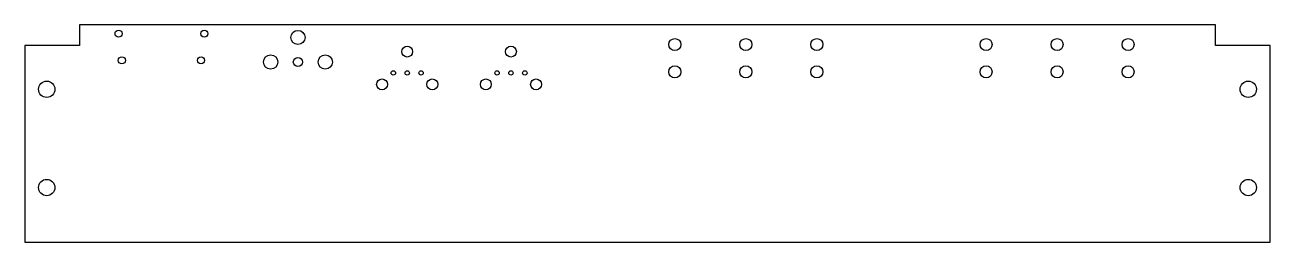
# Model space of a CAD drawing. Header units: millimetres. Extents: x -114 to 114, y -40 to 0.
import ezdxf

# ---------------------------------------------------------------- set-up
doc = ezdxf.new("R2010")
doc.units = ezdxf.units.MM
doc.layers.add('Edge.Cuts', color=254, linetype='CONTINUOUS', true_color=0xd0d2cd)

msp = doc.modelspace()

# ---------------------------------------------------------------- linework, layer by layer
at = {"layer": 'Edge.Cuts', "linetype": 'CONTINUOUS'}
for p, q in [((-104, -0.2), (-104, -4)), ((104, -0.2), (-104, -0.2)), ((104, -4), (104, -0.2)), ((-114, -4), (-114, -40)), ((-104, -4), (-114, -4)), ((114, -4), (104, -4)), ((114, -40), (114, -4)), ((-114, -40), (114, -40))]:
    msp.add_line(p, q, dxfattribs=at)
at = {"layer": 'Edge.Cuts'}
for centre, radius in [((-96.85, -1.8), 0.65), ((-81.15, -1.8), 0.65), ((-64, -2.5), 1.3), ((-44, -5.1), 1), ((-25, -5.1), 1), ((5, -3.8), 1.1), ((18, -3.8), 1.1), ((31, -3.8), 1.1), ((62, -3.8), 1.1), ((75, -3.8), 1.1), ((88, -3.8), 1.1), ((-96.25, -6.7), 0.65), ((-81.75, -6.7), 0.65), ((-69, -7), 1.3), ((-64, -7), 0.85), ((-59, -7), 1.3), ((-46.54, -9), 0.4), ((-44, -9), 0.4), ((-41.46, -9), 0.4), ((-27.54, -9), 0.4), ((-25, -9), 0.4), ((-22.46, -9), 0.4), ((5, -8.8), 1.1), ((18, -8.8), 1.1), ((31, -8.8), 1.1), ((62, -8.8), 1.1), ((75, -8.8), 1.1), ((88, -8.8), 1.1), ((-110, -12), 1.5), ((-48.6, -11.1), 1), ((-39.4, -11.1), 1), ((-29.6, -11.1), 1), ((-20.4, -11.1), 1), ((110, -12), 1.5), ((-110, -30), 1.5), ((110, -30), 1.5)]:
    msp.add_circle(centre, radius, dxfattribs=at)

doc.saveas('drawing.dxf')
